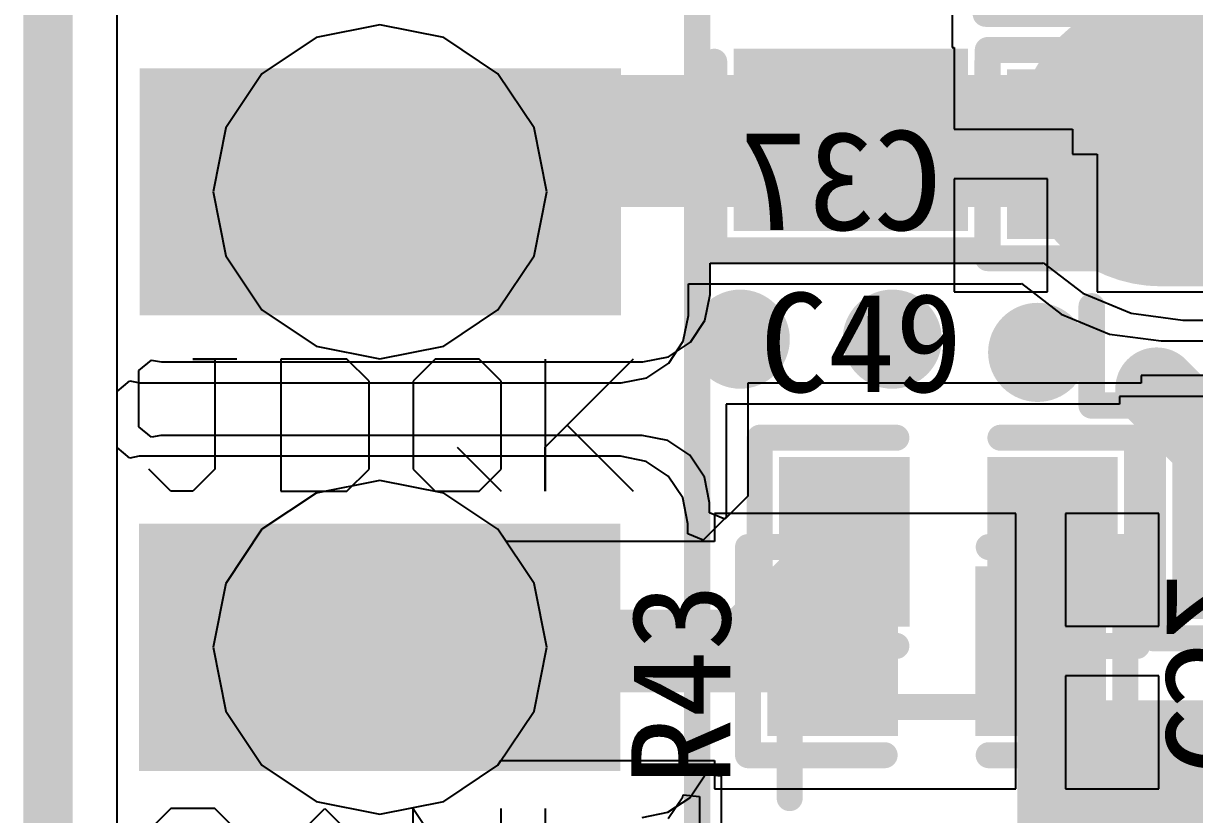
# Model space of a CAD drawing. Header units: millimetres. Extents: x 192 to 285.3, y 128.7 to 184.7.
# Drawn here: x 192 to 201.01, y 158.74 to 164.82 of the extents above; entities that cross this region are included whole.
import ezdxf

# ---------------------------------------------------------------- set-up
doc = ezdxf.new("R2010")
doc.units = ezdxf.units.MM
for name, color, linetype in [('BottomLayer', 5, 'Continuous'), ('BottomOverlay', 54, 'Continuous'), ('BottomPaste', 16, 'Continuous'), ('BottomSolder', 6, 'Continuous'), ('ConnectLayer', 7, 'Continuous'), ('KeepOutLayer', 6, 'Continuous'), ('MidLayer1', 16, 'Continuous'), ('MidLayer2', 76, 'Continuous'), ('MultiLayer', 9, 'Continuous'), ('PadHoleLayer', 156, 'Continuous'), ('TopLayer', 1, 'Continuous'), ('TopOverlay', 2, 'Continuous'), ('TopPaste', 8, 'Continuous'), ('TopSolder', 216, 'Continuous'), ('ViaHoleLayer', 16, 'Continuous')]:
    doc.layers.add(name, color=color, linetype=linetype)

# ---------------------------------------------------------------- blocks, each defined once
blk = doc.blocks.new('0603_25')
at = {"layer": 'TopLayer'}
for points in [[(-1.2, -0.55), (-0.4, -0.55), (-1.2, 0.55), (-0.4, 0.55)], [(0.4, -0.55), (1.2, -0.55), (0.4, 0.55), (1.2, 0.55)]]:
    blk.add_solid(points, dxfattribs=at)
at = {"layer": 'TopOverlay', "const_width": 0.2}
for points in [[(-1.45, 0.8), (-0.4, 0.8)], [(-1.45, -0.8), (-1.45, 0.8)], [(0.4, 0.8), (1.45, 0.8)], [(1.45, -0.8), (1.45, 0.8)], [(-1.45, -0.8), (-0.4, -0.8)], [(0.4, -0.8), (1.45, -0.8)]]:
    blk.add_lwpolyline(points, dxfattribs=at)
at = {"layer": 'TopOverlay', "const_width": 0.1}
for points in [[(-1.5, 0.8, 1), (-1.4, 0.8, 1)], [(-1.5, 0.8, 1), (-1.4, 0.8, 1)], [(-0.45, 0.8, 1), (-0.35, 0.8, 1)], [(0.35, 0.8, 1), (0.45, 0.8, 1)], [(1.4, 0.8, 1), (1.5, 0.8, 1)], [(1.4, 0.8, 1), (1.5, 0.8, 1)], [(-1.5, -0.8, 1), (-1.4, -0.8, 1)], [(-1.5, -0.8, 1), (-1.4, -0.8, 1)], [(-0.45, -0.8, 1), (-0.35, -0.8, 1)], [(0.35, -0.8, 1), (0.45, -0.8, 1)], [(1.4, -0.8, 1), (1.5, -0.8, 1)], [(1.4, -0.8, 1), (1.5, -0.8, 1)]]:
    blk.add_lwpolyline(points, format="xyb", close=True, dxfattribs=at)
at = {"layer": 'TopPaste'}
for points in [[(-1.2, -0.55), (-0.4, -0.55), (-1.2, 0.55), (-0.4, 0.55)], [(0.4, -0.55), (1.2, -0.55), (0.4, 0.55), (1.2, 0.55)]]:
    blk.add_solid(points, dxfattribs=at)
at = {"layer": 'TopSolder'}
for points in [[(-1.3016, -0.6516), (-0.2984, -0.6516), (-1.3016, 0.6516), (-0.2984, 0.6516)], [(0.2984, -0.6516), (1.3016, -0.6516), (0.2984, 0.6516), (1.3016, 0.6516)]]:
    blk.add_solid(points, dxfattribs=at)
blk = doc.blocks.new('0603_B_30')
at = {"layer": 'BottomLayer'}
for points in [[(-1.2, -0.55), (-0.4, -0.55), (-1.2, 0.55), (-0.4, 0.55)], [(0.4, -0.55), (1.2, -0.55), (0.4, 0.55), (1.2, 0.55)]]:
    blk.add_solid(points, dxfattribs=at)
at = {"layer": 'BottomOverlay', "const_width": 0.2}
for points in [[(-1.45, 0.8), (-0.4, 0.8)], [(-1.45, -0.8), (-1.45, 0.8)], [(0.4, 0.8), (1.45, 0.8)], [(1.45, -0.8), (1.45, 0.8)], [(-1.45, -0.8), (-0.4, -0.8)], [(0.4, -0.8), (1.45, -0.8)]]:
    blk.add_lwpolyline(points, dxfattribs=at)
at = {"layer": 'BottomOverlay', "const_width": 0.1}
for points in [[(-1.5, 0.8, 1), (-1.4, 0.8, 1)], [(-1.5, 0.8, 1), (-1.4, 0.8, 1)], [(-0.45, 0.8, 1), (-0.35, 0.8, 1)], [(0.35, 0.8, 1), (0.45, 0.8, 1)], [(1.4, 0.8, 1), (1.5, 0.8, 1)], [(1.4, 0.8, 1), (1.5, 0.8, 1)], [(-1.5, -0.8, 1), (-1.4, -0.8, 1)], [(-1.5, -0.8, 1), (-1.4, -0.8, 1)], [(-0.45, -0.8, 1), (-0.35, -0.8, 1)], [(0.35, -0.8, 1), (0.45, -0.8, 1)], [(1.4, -0.8, 1), (1.5, -0.8, 1)], [(1.4, -0.8, 1), (1.5, -0.8, 1)]]:
    blk.add_lwpolyline(points, format="xyb", close=True, dxfattribs=at)
at = {"layer": 'BottomPaste'}
for points in [[(-1.2, -0.55), (-0.4, -0.55), (-1.2, 0.55), (-0.4, 0.55)], [(0.4, -0.55), (1.2, -0.55), (0.4, 0.55), (1.2, 0.55)]]:
    blk.add_solid(points, dxfattribs=at)
at = {"layer": 'BottomSolder'}
for points in [[(-1.3016, -0.6516), (-0.2984, -0.6516), (-1.3016, 0.6516), (-0.2984, 0.6516)], [(0.2984, -0.6516), (1.3016, -0.6516), (0.2984, 0.6516), (1.3016, 0.6516)]]:
    blk.add_solid(points, dxfattribs=at)
blk = doc.blocks.new('0805_49')
at = {"layer": 'TopLayer'}
for points in [[(-1.6, -0.8), (-0.4, -0.8), (-1.6, 0.8), (-0.4, 0.8)], [(0.4, -0.8), (1.6, -0.8), (0.4, 0.8), (1.6, 0.8)]]:
    blk.add_solid(points, dxfattribs=at)
at = {"layer": 'TopOverlay', "const_width": 0.2}
for points in [[(-1.85, 1.05), (-1.85, -1.05)], [(-1.85, 1.05), (-0.4, 1.05)], [(0.4, 1.05), (1.85, 1.05)], [(1.85, 1.05), (1.85, -1.05)], [(-1.85, -1.05), (-0.4, -1.05)], [(0.4, -1.05), (1.85, -1.05)]]:
    blk.add_lwpolyline(points, dxfattribs=at)
at = {"layer": 'TopOverlay', "const_width": 0.1}
for points in [[(-1.9, 1.05, 1), (-1.8, 1.05, 1)], [(-1.9, 1.05, 1), (-1.8, 1.05, 1)], [(-0.45, 1.05, 1), (-0.35, 1.05, 1)], [(0.35, 1.05, 1), (0.45, 1.05, 1)], [(1.8, 1.05, 1), (1.9, 1.05, 1)], [(1.8, 1.05, 1), (1.9, 1.05, 1)], [(-1.9, -1.05, 1), (-1.8, -1.05, 1)], [(-1.9, -1.05, 1), (-1.8, -1.05, 1)], [(-0.45, -1.05, 1), (-0.35, -1.05, 1)], [(0.35, -1.05, 1), (0.45, -1.05, 1)], [(1.8, -1.05, 1), (1.9, -1.05, 1)], [(1.8, -1.05, 1), (1.9, -1.05, 1)]]:
    blk.add_lwpolyline(points, format="xyb", close=True, dxfattribs=at)
at = {"layer": 'TopPaste'}
for points in [[(-1.6, -0.8), (-0.4, -0.8), (-1.6, 0.8), (-0.4, 0.8)], [(0.4, -0.8), (1.6, -0.8), (0.4, 0.8), (1.6, 0.8)]]:
    blk.add_solid(points, dxfattribs=at)
at = {"layer": 'TopSolder'}
for points in [[(-1.7016, -0.9016), (-0.2984, -0.9016), (-1.7016, 0.9016), (-0.2984, 0.9016)], [(0.2984, -0.9016), (1.7016, -0.9016), (0.2984, 0.9016), (1.7016, 0.9016)]]:
    blk.add_solid(points, dxfattribs=at)
blk = doc.blocks.new('SOT_89_3L_56')
at = {"layer": 'TopLayer', "const_width": 2.032}
blk.add_lwpolyline([(0.001, 0.4155), (0.001, 2.3835)], dxfattribs=at)
at = {"layer": 'TopLayer', "const_width": 1.016}
for points in [[(-0.507, 2.3835, 1), (0.509, 2.3835, 1)], [(-0.507, 0.4155, 1), (0.509, 0.4155, 1)]]:
    blk.add_lwpolyline(points, format="xyb", close=True, dxfattribs=at)
at = {"layer": 'TopLayer'}
for points in [[(-0.4318, -2.6695), (0.4318, -2.6695), (-0.4318, -0.1295), (0.4318, -0.1295)], [(-1.9558, -2.3995), (-1.0922, -2.3995), (-1.9558, -0.3995), (-1.0922, -0.3995)], [(1.0922, -2.3995), (1.9558, -2.3995), (1.0922, -0.3995), (1.9558, -0.3995)]]:
    blk.add_solid(points, dxfattribs=at)
at = {"layer": 'TopOverlay', "const_width": 0.2032}
for points in [[(-2.032, 2.9185), (-2.032, 0.0229)], [(-2.032, 2.9185), (-1.27, 2.9185)], [(1.27, 2.9185), (2.032, 2.9185)], [(2.032, 2.9185), (2.032, -0.0025)]]:
    blk.add_lwpolyline(points, dxfattribs=at)
at = {"layer": 'TopOverlay', "const_width": 0.1016}
for points in [[(-2.0828, 2.9185, 1), (-1.9812, 2.9185, 1)], [(-2.0828, 2.9185, 1), (-1.9812, 2.9185, 1)], [(-1.3208, 2.9185, 1), (-1.2192, 2.9185, 1)], [(1.2192, 2.9185, 1), (1.3208, 2.9185, 1)], [(1.9812, 2.9185, 1), (2.0828, 2.9185, 1)], [(1.9812, 2.9185, 1), (2.0828, 2.9185, 1)], [(-2.0828, 0.0229, 1), (-1.9812, 0.0229, 1)], [(1.9812, -0.0025, 1), (2.0828, -0.0025, 1)]]:
    blk.add_lwpolyline(points, format="xyb", close=True, dxfattribs=at)
at = {"layer": 'TopPaste', "const_width": 2.032}
blk.add_lwpolyline([(0.001, 0.4155), (0.001, 2.3835)], dxfattribs=at)
at = {"layer": 'TopPaste', "const_width": 1.016}
for points in [[(-0.507, 2.3835, 1), (0.509, 2.3835, 1)], [(-0.507, 0.4155, 1), (0.509, 0.4155, 1)]]:
    blk.add_lwpolyline(points, format="xyb", close=True, dxfattribs=at)
at = {"layer": 'TopPaste'}
for points in [[(-0.4318, -2.6695), (0.4318, -2.6695), (-0.4318, -0.1295), (0.4318, -0.1295)], [(-1.9558, -2.3995), (-1.0922, -2.3995), (-1.9558, -0.3995), (-1.0922, -0.3995)], [(1.0922, -2.3995), (1.9558, -2.3995), (1.0922, -0.3995), (1.9558, -0.3995)]]:
    blk.add_solid(points, dxfattribs=at)
at = {"layer": 'TopSolder', "const_width": 2.2352}
blk.add_lwpolyline([(0.001, 0.4155), (0.001, 2.3835)], dxfattribs=at)
at = {"layer": 'TopSolder', "const_width": 1.1176}
for points in [[(-0.5578, 2.3835, 1), (0.5598, 2.3835, 1)], [(-0.5578, 0.4155, 1), (0.5598, 0.4155, 1)]]:
    blk.add_lwpolyline(points, format="xyb", close=True, dxfattribs=at)
at = {"layer": 'TopSolder'}
for points in [[(-0.5334, -2.7711), (0.5334, -2.7711), (-0.5334, -0.0279), (0.5334, -0.0279)], [(-2.0574, -2.5011), (-0.9906, -2.5011), (-2.0574, -0.2979), (-0.9906, -0.2979)], [(0.9906, -2.5011), (2.0574, -2.5011), (0.9906, -0.2979), (2.0574, -0.2979)]]:
    blk.add_solid(points, dxfattribs=at)
blk = doc.blocks.new('0603_B_90')
at = {"layer": 'BottomLayer'}
for points in [[(-1.2, -0.55), (-0.4, -0.55), (-1.2, 0.55), (-0.4, 0.55)], [(0.4, -0.55), (1.2, -0.55), (0.4, 0.55), (1.2, 0.55)]]:
    blk.add_solid(points, dxfattribs=at)
at = {"layer": 'BottomOverlay', "const_width": 0.2}
for points in [[(-1.45, 0.8), (-0.4, 0.8)], [(-1.45, -0.8), (-1.45, 0.8)], [(0.4, 0.8), (1.45, 0.8)], [(1.45, -0.8), (1.45, 0.8)], [(-1.45, -0.8), (-0.4, -0.8)], [(0.4, -0.8), (1.45, -0.8)]]:
    blk.add_lwpolyline(points, dxfattribs=at)
at = {"layer": 'BottomOverlay', "const_width": 0.1}
for points in [[(-1.5, 0.8, 1), (-1.4, 0.8, 1)], [(-1.5, 0.8, 1), (-1.4, 0.8, 1)], [(-0.45, 0.8, 1), (-0.35, 0.8, 1)], [(0.35, 0.8, 1), (0.45, 0.8, 1)], [(1.4, 0.8, 1), (1.5, 0.8, 1)], [(1.4, 0.8, 1), (1.5, 0.8, 1)], [(-1.5, -0.8, 1), (-1.4, -0.8, 1)], [(-1.5, -0.8, 1), (-1.4, -0.8, 1)], [(-0.45, -0.8, 1), (-0.35, -0.8, 1)], [(0.35, -0.8, 1), (0.45, -0.8, 1)], [(1.4, -0.8, 1), (1.5, -0.8, 1)], [(1.4, -0.8, 1), (1.5, -0.8, 1)]]:
    blk.add_lwpolyline(points, format="xyb", close=True, dxfattribs=at)
at = {"layer": 'BottomPaste'}
for points in [[(-1.2, -0.55), (-0.4, -0.55), (-1.2, 0.55), (-0.4, 0.55)], [(0.4, -0.55), (1.2, -0.55), (0.4, 0.55), (1.2, 0.55)]]:
    blk.add_solid(points, dxfattribs=at)
at = {"layer": 'BottomSolder'}
for points in [[(-1.3016, -0.6516), (-0.2984, -0.6516), (-1.3016, 0.6516), (-0.2984, 0.6516)], [(0.2984, -0.6516), (1.3016, -0.6516), (0.2984, 0.6516), (1.3016, 0.6516)]]:
    blk.add_solid(points, dxfattribs=at)
blk = doc.blocks.new('0603_B_92')
at = {"layer": 'BottomLayer'}
for points in [[(-1.2, -0.55), (-0.4, -0.55), (-1.2, 0.55), (-0.4, 0.55)], [(0.4, -0.55), (1.2, -0.55), (0.4, 0.55), (1.2, 0.55)]]:
    blk.add_solid(points, dxfattribs=at)
at = {"layer": 'BottomOverlay', "const_width": 0.2}
for points in [[(-1.45, 0.8), (-0.4, 0.8)], [(-1.45, -0.8), (-1.45, 0.8)], [(0.4, 0.8), (1.45, 0.8)], [(1.45, -0.8), (1.45, 0.8)], [(-1.45, -0.8), (-0.4, -0.8)], [(0.4, -0.8), (1.45, -0.8)]]:
    blk.add_lwpolyline(points, dxfattribs=at)
at = {"layer": 'BottomOverlay', "const_width": 0.1}
for points in [[(-1.5, 0.8, 1), (-1.4, 0.8, 1)], [(-1.5, 0.8, 1), (-1.4, 0.8, 1)], [(-0.45, 0.8, 1), (-0.35, 0.8, 1)], [(0.35, 0.8, 1), (0.45, 0.8, 1)], [(1.4, 0.8, 1), (1.5, 0.8, 1)], [(1.4, 0.8, 1), (1.5, 0.8, 1)], [(-1.5, -0.8, 1), (-1.4, -0.8, 1)], [(-1.5, -0.8, 1), (-1.4, -0.8, 1)], [(-0.45, -0.8, 1), (-0.35, -0.8, 1)], [(0.35, -0.8, 1), (0.45, -0.8, 1)], [(1.4, -0.8, 1), (1.5, -0.8, 1)], [(1.4, -0.8, 1), (1.5, -0.8, 1)]]:
    blk.add_lwpolyline(points, format="xyb", close=True, dxfattribs=at)
at = {"layer": 'BottomPaste'}
for points in [[(-1.2, -0.55), (-0.4, -0.55), (-1.2, 0.55), (-0.4, 0.55)], [(0.4, -0.55), (1.2, -0.55), (0.4, 0.55), (1.2, 0.55)]]:
    blk.add_solid(points, dxfattribs=at)
at = {"layer": 'BottomSolder'}
for points in [[(-1.3016, -0.6516), (-0.2984, -0.6516), (-1.3016, 0.6516), (-0.2984, 0.6516)], [(0.2984, -0.6516), (1.3016, -0.6516), (0.2984, 0.6516), (1.3016, 0.6516)]]:
    blk.add_solid(points, dxfattribs=at)
blk = doc.blocks.new('SOT23_3_97')
at = {"layer": 'TopLayer'}
for points in [[(-0.5, 0.415), (0.5, 0.415), (-0.5, 1.685), (0.5, 1.685)], [(-1.45, -1.7485), (-0.45, -1.7485), (-1.45, -0.3515), (-0.45, -0.3515)], [(0.45, -1.7485), (1.45, -1.7485), (0.45, -0.3515), (1.45, -0.3515)]]:
    blk.add_solid(points, dxfattribs=at)
at = {"layer": 'TopOverlay', "const_width": 0.2}
for points in [[(-1.5, 1.5), (-1.5, -0.15)], [(-1.5, 1.5), (-0.8, 1.5)], [(0.8, 1.5), (1.5, 1.5)], [(1.5, 1.5), (1.5, -0.15)], [(-0.23, -1.5), (0.23, -1.5)]]:
    blk.add_lwpolyline(points, dxfattribs=at)
at = {"layer": 'TopOverlay', "const_width": 0.1}
for points in [[(-1.55, 1.5, 1), (-1.45, 1.5, 1)], [(-1.55, 1.5, 1), (-1.45, 1.5, 1)], [(-0.85, 1.5, 1), (-0.75, 1.5, 1)], [(0.75, 1.5, 1), (0.85, 1.5, 1)], [(1.45, 1.5, 1), (1.55, 1.5, 1)], [(1.45, 1.5, 1), (1.55, 1.5, 1)], [(-1.55, -0.15, 1), (-1.45, -0.15, 1)], [(1.45, -0.15, 1), (1.55, -0.15, 1)], [(-0.28, -1.5, 1), (-0.18, -1.5, 1)], [(0.18, -1.5, 1), (0.28, -1.5, 1)]]:
    blk.add_lwpolyline(points, format="xyb", close=True, dxfattribs=at)
at = {"layer": 'TopPaste'}
for points in [[(-0.5, 0.415), (0.5, 0.415), (-0.5, 1.685), (0.5, 1.685)], [(-1.45, -1.7485), (-0.45, -1.7485), (-1.45, -0.3515), (-0.45, -0.3515)], [(0.45, -1.7485), (1.45, -1.7485), (0.45, -0.3515), (1.45, -0.3515)]]:
    blk.add_solid(points, dxfattribs=at)
at = {"layer": 'TopSolder'}
for points in [[(-0.6016, 0.3134), (0.6016, 0.3134), (-0.6016, 1.7866), (0.6016, 1.7866)], [(-1.5516, -1.8501), (-0.3484, -1.8501), (-1.5516, -0.2499), (-0.3484, -0.2499)], [(0.3484, -1.8501), (1.5516, -1.8501), (0.3484, -0.2499), (1.5516, -0.2499)]]:
    blk.add_solid(points, dxfattribs=at)
blk = doc.blocks.new('0603_115')
at = {"layer": 'TopLayer'}
for points in [[(-1.2, -0.55), (-0.4, -0.55), (-1.2, 0.55), (-0.4, 0.55)], [(0.4, -0.55), (1.2, -0.55), (0.4, 0.55), (1.2, 0.55)]]:
    blk.add_solid(points, dxfattribs=at)
at = {"layer": 'TopOverlay', "const_width": 0.2}
for points in [[(-0.4, 0.8), (-1.45, 0.8)], [(-1.45, 0.8), (-1.45, -0.8)], [(1.45, 0.8), (0.4, 0.8)], [(1.45, 0.8), (1.45, -0.8)], [(-0.4, -0.8), (-1.45, -0.8)], [(1.45, -0.8), (0.4, -0.8)]]:
    blk.add_lwpolyline(points, dxfattribs=at)
at = {"layer": 'TopOverlay', "const_width": 0.1}
for points in [[(-1.5, 0.8, 1), (-1.4, 0.8, 1)], [(-1.5, 0.8, 1), (-1.4, 0.8, 1)], [(-0.45, 0.8, 1), (-0.35, 0.8, 1)], [(0.35, 0.8, 1), (0.45, 0.8, 1)], [(1.4, 0.8, 1), (1.5, 0.8, 1)], [(1.4, 0.8, 1), (1.5, 0.8, 1)], [(-1.5, -0.8, 1), (-1.4, -0.8, 1)], [(-1.5, -0.8, 1), (-1.4, -0.8, 1)], [(-0.45, -0.8, 1), (-0.35, -0.8, 1)], [(0.35, -0.8, 1), (0.45, -0.8, 1)], [(1.4, -0.8, 1), (1.5, -0.8, 1)], [(1.4, -0.8, 1), (1.5, -0.8, 1)]]:
    blk.add_lwpolyline(points, format="xyb", close=True, dxfattribs=at)
at = {"layer": 'TopPaste'}
for points in [[(-1.2, -0.55), (-0.4, -0.55), (-1.2, 0.55), (-0.4, 0.55)], [(0.4, -0.55), (1.2, -0.55), (0.4, 0.55), (1.2, 0.55)]]:
    blk.add_solid(points, dxfattribs=at)
at = {"layer": 'TopSolder'}
for points in [[(-1.3016, -0.6516), (-0.2984, -0.6516), (-1.3016, 0.6516), (-0.2984, 0.6516)], [(0.2984, -0.6516), (1.3016, -0.6516), (0.2984, 0.6516), (1.3016, 0.6516)]]:
    blk.add_solid(points, dxfattribs=at)
blk = doc.blocks.new('CON6_149')
at = {"layer": 'BottomLayer', "const_width": 0.75}
for points in [[(1.375, 0, 1), (2.125, 0, 1)], [(4.875, 0, 1), (5.625, 0, 1)]]:
    blk.add_lwpolyline(points, format="xyb", close=True, dxfattribs=at)
at = {"layer": 'BottomSolder', "const_width": 0.8516}
for points in [[(1.3242, 0, 1), (2.1758, 0, 1)], [(4.8242, 0, 1), (5.6758, 0, 1)]]:
    blk.add_lwpolyline(points, format="xyb", close=True, dxfattribs=at)
at = {"layer": 'MidLayer1', "const_width": 0.75}
for points in [[(1.375, 0, 1), (2.125, 0, 1)], [(4.875, 0, 1), (5.625, 0, 1)]]:
    blk.add_lwpolyline(points, format="xyb", close=True, dxfattribs=at)
at = {"layer": 'MidLayer2', "const_width": 0.75}
for points in [[(1.375, 0, 1), (2.125, 0, 1)], [(4.875, 0, 1), (5.625, 0, 1)]]:
    blk.add_lwpolyline(points, format="xyb", close=True, dxfattribs=at)
at = {"layer": 'MultiLayer', "const_width": 0.75}
for points in [[(1.375, 0, 1), (2.125, 0, 1)], [(4.875, 0, 1), (5.625, 0, 1)]]:
    blk.add_lwpolyline(points, format="xyb", close=True, dxfattribs=at)
at = {"layer": 'PadHoleLayer', "const_width": 0.635}
for points in [[(1.4325, 0, 1), (2.0675, 0, 1)], [(4.9325, 0, 1), (5.5675, 0, 1)]]:
    blk.add_lwpolyline(points, format="xyb", close=True, dxfattribs=at)
at = {"layer": 'TopLayer', "const_width": 0.75}
for points in [[(1.375, 0, 1), (2.125, 0, 1)], [(4.875, 0, 1), (5.625, 0, 1)]]:
    blk.add_lwpolyline(points, format="xyb", close=True, dxfattribs=at)
at = {"layer": 'TopLayer'}
for points in [[(0.7995, -1.8495), (2.6994, -1.8495), (0.7995, 1.8505), (2.6994, 1.8505)], [(4.3, -1.854), (6.2, -1.854), (4.3, 1.846), (6.2, 1.846)]]:
    blk.add_solid(points, dxfattribs=at)
at = {"layer": 'TopOverlay', "const_width": 0.2032}
for points in [[(-10.655, 2.4638), (10.5794, 2.4638)], [(-10.655, -2.4384), (10.5794, -2.4384)]]:
    blk.add_lwpolyline(points, dxfattribs=at)
at = {"layer": 'TopPaste'}
for points in [[(0.7995, -1.8495), (2.6994, -1.8495), (0.7995, 1.8505), (2.6994, 1.8505)], [(4.3, -1.854), (6.2, -1.854), (4.3, 1.846), (6.2, 1.846)]]:
    blk.add_solid(points, dxfattribs=at)
at = {"layer": 'TopSolder', "const_width": 0.8516}
for points in [[(1.3242, 0, 1), (2.1758, 0, 1)], [(4.8242, 0, 1), (5.6758, 0, 1)]]:
    blk.add_lwpolyline(points, format="xyb", close=True, dxfattribs=at)
at = {"layer": 'TopSolder'}
for points in [[(0.7995, -1.8495), (2.6994, -1.8495), (0.7995, 1.8505), (2.6994, 1.8505)], [(4.3, -1.854), (6.2, -1.854), (4.3, 1.846), (6.2, 1.846)]]:
    blk.add_solid(points, dxfattribs=at)

msp = doc.modelspace()

# ---------------------------------------------------------------- linework, layer by layer
at = {"layer": 'BottomLayer'}
for p, q in [((192.7233, 139.7469), (192.7233, 174.033)), ((199.1419, 165.5005), (199.1419, 164.633)), ((194.7434, 164.8056), (194.2526, 164.708)), ((195.2343, 164.708), (194.7434, 164.8056)), ((194.2526, 164.708), (193.8364, 164.43)), ((195.6504, 164.43), (195.2343, 164.708)), ((199.1419, 164.633), (199.1584, 164.633)), ((199.1584, 164.633), (199.1584, 164.0035)), ((193.8364, 164.43), (193.5584, 164.0138)), ((195.9284, 164.0138), (195.6504, 164.43)), ((193.5584, 164.0138), (193.4608, 163.523)), ((196.026, 163.523), (195.9284, 164.0138)), ((199.1584, 164.0035), (200.0667, 164.0035)), ((200.0667, 164.0035), (200.0667, 163.8133)), ((200.0667, 163.8133), (200.2569, 163.8133)), ((200.2569, 163.8133), (200.2569, 162.755)), ((199.8759, 163.6225), (199.1584, 163.6225)), ((199.1584, 163.6225), (199.1584, 162.755)), ((199.8759, 162.755), (199.8759, 163.6225)), ((193.4608, 163.523), (193.5584, 163.0322)), ((195.9284, 163.0322), (196.026, 163.523)), ((193.5584, 163.0322), (193.8364, 162.616)), ((195.6504, 162.616), (195.9284, 163.0322)), ((199.1584, 162.755), (199.8759, 162.755)), ((200.2569, 162.755), (202.2524, 162.755)), ((193.8364, 162.616), (194.2526, 162.338)), ((195.2343, 162.338), (195.6504, 162.616)), ((194.2526, 162.338), (194.7434, 162.2404)), ((194.7434, 162.2404), (195.2343, 162.338)), ((194.7434, 161.3056), (194.2526, 161.208)), ((195.2343, 161.208), (194.7434, 161.3056)), ((194.2526, 161.208), (193.8364, 160.93)), ((195.6504, 160.93), (195.2343, 161.208)), ((199.6329, 161.051), (197.3154, 161.051)), ((197.3154, 161.051), (197.3154, 160.8347)), ((199.6329, 159.9928), (199.6329, 161.051)), ((200.7314, 161.051), (200.0139, 161.051)), ((200.0139, 161.051), (200.0139, 160.1835)), ((200.7314, 160.1835), (200.7314, 161.051)), ((193.8364, 160.93), (193.5584, 160.5138)), ((195.714, 160.8347), (195.6504, 160.93)), ((197.3154, 160.8347), (195.714, 160.8347)), ((193.5584, 160.5138), (193.4608, 160.023)), ((200.0139, 160.1835), (200.7314, 160.1835)), ((193.4608, 160.023), (193.5584, 159.5321)), ((199.6329, 158.935), (199.6329, 159.9928)), ((200.7314, 159.8025), (200.0139, 159.8025)), ((200.0139, 159.8025), (200.0139, 158.935)), ((200.7314, 158.935), (200.7314, 159.8025)), ((193.5584, 159.5321), (193.8364, 159.116)), ((193.8364, 159.116), (194.2526, 158.838)), ((195.2343, 158.838), (195.6504, 159.116)), ((195.6504, 159.116), (195.674, 159.1513)), ((195.674, 159.1513), (197.3154, 159.1513)), ((197.3154, 159.1513), (197.3154, 158.935)), ((197.3154, 158.935), (199.6329, 158.935)), ((200.0139, 158.935), (200.7314, 158.935)), ((194.2526, 158.838), (194.7434, 158.7404)), ((194.7434, 158.7404), (195.2343, 158.838))]:
    msp.add_line(p, q, dxfattribs=at)
for points, const_width in [([(197.3231, 162.3906, 1), (197.7041, 162.3906, 1)], 0.381), ([(198.4915, 162.3906, 1), (198.8725, 162.3906, 1)], 0.381), ([(199.6091, 162.289, 1), (199.9901, 162.289, 1)], 0.381), ([(194.6146, 159.993, 1), (194.9321, 159.993, 1)], 0.3175), ([(198.0647, 159.993, 1), (198.3822, 159.993, 1)], 0.3175)]:
    msp.add_lwpolyline(points, format="xyb", close=True, dxfattribs=dict(at, const_width=const_width))
at = {"layer": 'BottomLayer', "const_width": 0.635}
msp.add_lwpolyline([(194.7734, 159.993), (198.2234, 159.993)], dxfattribs=at)
at = {"layer": 'ConnectLayer'}
for p, q in [((192.7233, 139.7469), (192.7233, 174.033)), ((192.7233, 139.7469), (192.7233, 174.033)), ((199.1419, 165.5005), (199.1419, 164.633)), ((194.7434, 164.8056), (194.2526, 164.708)), ((194.7434, 164.8056), (194.2526, 164.708)), ((195.2343, 164.708), (194.7434, 164.8056)), ((195.2343, 164.708), (194.7434, 164.8056)), ((194.2526, 164.708), (193.8364, 164.43)), ((194.2526, 164.708), (193.8364, 164.43)), ((195.6504, 164.43), (195.2343, 164.708)), ((195.6504, 164.43), (195.2343, 164.708)), ((199.1419, 164.633), (199.1584, 164.633)), ((199.1584, 164.633), (199.1584, 164.0035)), ((193.8364, 164.43), (193.5584, 164.0138)), ((193.8364, 164.43), (193.5584, 164.0138)), ((195.9284, 164.0138), (195.6504, 164.43)), ((195.9284, 164.0138), (195.6504, 164.43)), ((193.5584, 164.0138), (193.4608, 163.523)), ((193.5584, 164.0138), (193.4608, 163.523)), ((196.026, 163.523), (195.9284, 164.0138)), ((196.026, 163.523), (195.9284, 164.0138)), ((199.1584, 164.0035), (200.0667, 164.0035)), ((200.0667, 164.0035), (200.0667, 163.8133)), ((200.0667, 163.8133), (200.2569, 163.8133)), ((200.2569, 163.8133), (200.2569, 162.755)), ((199.8759, 163.6225), (199.1584, 163.6225)), ((199.1584, 163.6225), (199.1584, 162.755)), ((199.8759, 162.755), (199.8759, 163.6225)), ((193.4608, 163.523), (193.5584, 163.0322)), ((193.4608, 163.523), (193.5584, 163.0322)), ((195.9284, 163.0322), (196.026, 163.523)), ((195.9284, 163.0322), (196.026, 163.523)), ((193.5584, 163.0322), (193.8364, 162.616)), ((193.5584, 163.0322), (193.8364, 162.616)), ((195.6504, 162.616), (195.9284, 163.0322)), ((195.6504, 162.616), (195.9284, 163.0322)), ((197.2818, 162.7332), (197.2818, 162.9752)), ((197.2818, 162.9752), (199.8379, 162.9752)), ((199.8379, 162.9752), (199.8423, 162.9774)), ((199.8379, 162.9752), (199.8379, 162.9752)), ((199.8379, 162.9752), (199.8379, 162.9752)), ((199.8423, 162.9774), (200.1479, 162.7429)), ((197.2424, 162.535), (197.2818, 162.7332)), ((199.1584, 162.755), (199.8759, 162.755)), ((200.1479, 162.7429), (200.5186, 162.5894)), ((200.2569, 162.755), (202.2524, 162.755)), ((193.8364, 162.616), (194.2526, 162.338)), ((193.8364, 162.616), (194.2526, 162.338)), ((195.2343, 162.338), (195.6504, 162.616)), ((195.2343, 162.338), (195.6504, 162.616)), ((200.5186, 162.5894), (200.9164, 162.537)), ((197.1301, 162.3669), (197.2424, 162.535)), ((200.9164, 162.537), (202.8844, 162.537)), ((194.2526, 162.338), (194.7434, 162.2404)), ((194.2526, 162.338), (194.7434, 162.2404)), ((194.7434, 162.2404), (195.2343, 162.338)), ((194.7434, 162.2404), (195.2343, 162.338)), ((196.9621, 162.2547), (197.1301, 162.3669)), ((192.8898, 162.1497), (192.988, 162.2303)), ((192.988, 162.2303), (193.0639, 162.2152)), ((196.7639, 162.2152), (196.9621, 162.2547)), ((192.8898, 161.717), (192.8898, 162.1497)), ((193.0639, 162.2152), (196.7639, 162.2152)), ((200.595, 162.0512), (197.5719, 162.0512)), ((197.5719, 162.0512), (197.5719, 161.1839)), ((201.3124, 162.1102), (200.595, 162.1102)), ((200.595, 162.1102), (200.595, 162.0512)), ((192.988, 161.6364), (192.8898, 161.717)), ((193.0594, 161.6506), (192.988, 161.6364)), ((196.7594, 161.6506), (193.0594, 161.6506)), ((196.9576, 161.6112), (196.7594, 161.6506)), ((197.1256, 161.4989), (196.9576, 161.6112)), ((197.2379, 161.3308), (197.1256, 161.4989)), ((197.2773, 161.1326), (197.2379, 161.3308)), ((194.7434, 161.3056), (194.2526, 161.208)), ((194.7434, 161.3056), (194.2526, 161.208)), ((195.2343, 161.208), (194.7434, 161.3056)), ((195.2343, 161.208), (194.7434, 161.3056)), ((194.2526, 161.208), (193.8364, 160.93)), ((194.2526, 161.208), (193.8364, 160.93)), ((195.6504, 160.93), (195.2343, 161.208)), ((195.6504, 160.93), (195.2343, 161.208)), ((197.5719, 161.1839), (197.3947, 161.0067)), ((197.2773, 161.0553), (197.2773, 161.1326)), ((197.3947, 161.0067), (197.2773, 161.0553)), ((199.6329, 161.051), (197.3154, 161.051)), ((197.3154, 161.051), (197.3154, 160.8347)), ((199.6329, 159.9928), (199.6329, 161.051)), ((200.7314, 161.051), (200.0139, 161.051)), ((200.0139, 161.051), (200.0139, 160.1835)), ((200.7314, 160.1835), (200.7314, 161.051)), ((193.8364, 160.93), (193.5584, 160.5138)), ((193.8364, 160.93), (193.5584, 160.5138)), ((195.9284, 160.5138), (195.6504, 160.93)), ((195.714, 160.8347), (195.6504, 160.93)), ((197.3154, 160.8347), (195.714, 160.8347)), ((193.5584, 160.5138), (193.4608, 160.023)), ((193.5584, 160.5138), (193.4608, 160.023)), ((196.026, 160.023), (195.9284, 160.5138)), ((200.0139, 160.1835), (200.7314, 160.1835)), ((193.4608, 160.023), (193.5584, 159.5321)), ((193.4608, 160.023), (193.5584, 159.5321)), ((195.9284, 159.5321), (196.026, 160.023)), ((199.6329, 158.935), (199.6329, 159.9928)), ((200.7314, 159.8025), (200.0139, 159.8025)), ((200.0139, 159.8025), (200.0139, 158.935)), ((200.7314, 158.935), (200.7314, 159.8025)), ((193.5584, 159.5321), (193.8364, 159.116)), ((193.5584, 159.5321), (193.8364, 159.116)), ((195.6504, 159.116), (195.9284, 159.5321)), ((193.8364, 159.116), (194.2526, 158.838)), ((193.8364, 159.116), (194.2526, 158.838)), ((195.2343, 158.838), (195.6504, 159.116)), ((195.2343, 158.838), (195.6504, 159.116)), ((195.6504, 159.116), (195.674, 159.1513)), ((195.674, 159.1513), (197.3154, 159.1513)), ((197.3154, 159.1513), (197.3154, 158.935)), ((197.1256, 158.8664), (197.2379, 159.0344)), ((197.2379, 159.0344), (197.2406, 159.0479)), ((197.2406, 159.0479), (197.367, 159.0354)), ((197.367, 159.0354), (197.367, 158.4137)), ((197.3154, 158.935), (199.6329, 158.935)), ((200.0139, 158.935), (200.7314, 158.935)), ((194.2526, 158.838), (194.7434, 158.7404)), ((194.2526, 158.838), (194.7434, 158.7404)), ((194.7434, 158.7404), (195.2343, 158.838)), ((194.7434, 158.7404), (195.2343, 158.838)), ((196.9576, 158.7541), (197.1256, 158.8664)), ((196.7594, 158.7147), (196.9576, 158.7541))]:
    msp.add_line(p, q, dxfattribs=at)
at = {"layer": 'KeepOutLayer', "const_width": 0.2}
msp.add_lwpolyline([(192.1034, 136.103), (192.1034, 183.103)], dxfattribs=at)
at = {"layer": 'MidLayer1'}
for p, q in [((192.7233, 139.7469), (192.7233, 174.033)), ((194.7434, 164.8056), (194.2526, 164.708)), ((195.2343, 164.708), (194.7434, 164.8056)), ((194.2526, 164.708), (193.8364, 164.43)), ((195.6504, 164.43), (195.2343, 164.708)), ((193.8364, 164.43), (193.5584, 164.0138)), ((195.9284, 164.0138), (195.6504, 164.43)), ((193.5584, 164.0138), (193.4608, 163.523)), ((196.026, 163.523), (195.9284, 164.0138)), ((193.4608, 163.523), (193.5584, 163.0322)), ((195.9284, 163.0322), (196.026, 163.523)), ((193.5584, 163.0322), (193.8364, 162.616)), ((195.6504, 162.616), (195.9284, 163.0322)), ((193.8364, 162.616), (194.2526, 162.338)), ((195.2343, 162.338), (195.6504, 162.616)), ((194.2526, 162.338), (194.7434, 162.2404)), ((194.7434, 162.2404), (195.2343, 162.338)), ((194.7434, 161.3056), (194.2526, 161.208)), ((195.2343, 161.208), (194.7434, 161.3056)), ((194.2526, 161.208), (193.8364, 160.93)), ((195.6504, 160.93), (195.2343, 161.208)), ((193.8364, 160.93), (193.5584, 160.5138)), ((195.9284, 160.5138), (195.6504, 160.93)), ((193.5584, 160.5138), (193.4608, 160.023)), ((196.026, 160.023), (195.9284, 160.5138)), ((193.4608, 160.023), (193.5584, 159.5321)), ((195.9284, 159.5321), (196.026, 160.023)), ((193.5584, 159.5321), (193.8364, 159.116)), ((195.6504, 159.116), (195.9284, 159.5321)), ((193.8364, 159.116), (194.2526, 158.838)), ((195.2343, 158.838), (195.6504, 159.116)), ((194.2526, 158.838), (194.7434, 158.7404)), ((194.7434, 158.7404), (195.2343, 158.838))]:
    msp.add_line(p, q, dxfattribs=at)
at = {"layer": 'MidLayer1', "const_width": 0.381}
for points in [[(197.3231, 162.3906, 1), (197.7041, 162.3906, 1)], [(198.4915, 162.3906, 1), (198.8725, 162.3906, 1)], [(199.6091, 162.289, 1), (199.9901, 162.289, 1)]]:
    msp.add_lwpolyline(points, format="xyb", close=True, dxfattribs=at)
at = {"layer": 'MidLayer2'}
for p, q in [((192.7233, 139.7469), (192.7233, 174.033)), ((194.7434, 164.8056), (194.2526, 164.708)), ((195.2343, 164.708), (194.7434, 164.8056)), ((194.2526, 164.708), (193.8364, 164.43)), ((195.6504, 164.43), (195.2343, 164.708)), ((193.8364, 164.43), (193.5584, 164.0138)), ((195.9284, 164.0138), (195.6504, 164.43)), ((193.5584, 164.0138), (193.4608, 163.523)), ((196.026, 163.523), (195.9284, 164.0138)), ((193.4608, 163.523), (193.5584, 163.0322)), ((195.9284, 163.0322), (196.026, 163.523)), ((193.5584, 163.0322), (193.8364, 162.616)), ((195.6504, 162.616), (195.9284, 163.0322)), ((193.8364, 162.616), (194.2526, 162.338)), ((195.2343, 162.338), (195.6504, 162.616)), ((194.2526, 162.338), (194.7434, 162.2404)), ((194.7434, 162.2404), (195.2343, 162.338)), ((194.7434, 161.3056), (194.2526, 161.208)), ((195.2343, 161.208), (194.7434, 161.3056)), ((194.2526, 161.208), (193.8364, 160.93)), ((195.6504, 160.93), (195.2343, 161.208)), ((193.8364, 160.93), (193.5584, 160.5138)), ((195.9284, 160.5138), (195.6504, 160.93)), ((193.5584, 160.5138), (193.4608, 160.023)), ((196.026, 160.023), (195.9284, 160.5138)), ((193.4608, 160.023), (193.5584, 159.5321)), ((195.9284, 159.5321), (196.026, 160.023)), ((193.5584, 159.5321), (193.8364, 159.116)), ((195.6504, 159.116), (195.9284, 159.5321)), ((193.8364, 159.116), (194.2526, 158.838)), ((195.2343, 158.838), (195.6504, 159.116)), ((194.2526, 158.838), (194.7434, 158.7404)), ((194.7434, 158.7404), (195.2343, 158.838))]:
    msp.add_line(p, q, dxfattribs=at)
at = {"layer": 'MidLayer2', "const_width": 0.381}
for points in [[(197.3231, 162.3906, 1), (197.7041, 162.3906, 1)], [(198.4915, 162.3906, 1), (198.8725, 162.3906, 1)], [(199.6091, 162.289, 1), (199.9901, 162.289, 1)]]:
    msp.add_lwpolyline(points, format="xyb", close=True, dxfattribs=at)
at = {"layer": 'MultiLayer', "const_width": 0.381}
for points in [[(197.3231, 162.3906, 1), (197.7041, 162.3906, 1)], [(198.4915, 162.3906, 1), (198.8725, 162.3906, 1)], [(199.6091, 162.289, 1), (199.9901, 162.289, 1)]]:
    msp.add_lwpolyline(points, format="xyb", close=True, dxfattribs=at)
at = {"layer": 'TopLayer'}
for p, q in [((197.1153, 162.573), (197.1153, 162.815)), ((197.1153, 162.815), (199.6714, 162.815)), ((199.6714, 162.815), (199.6758, 162.8172)), ((199.6714, 162.815), (199.6714, 162.815)), ((199.6714, 162.815), (199.6714, 162.815)), ((199.6758, 162.8172), (199.9813, 162.5828)), ((197.0759, 162.3748), (197.1153, 162.573)), ((199.9813, 162.5828), (200.3521, 162.4292)), ((200.3521, 162.4292), (200.7499, 162.3768)), ((196.9636, 162.2067), (197.0759, 162.3748)), ((200.7499, 162.3768), (202.7179, 162.3768)), ((196.7956, 162.0945), (196.9636, 162.2067)), ((192.7233, 161.9896), (192.8215, 162.0701)), ((192.8215, 162.0701), (192.8974, 162.055)), ((192.8974, 162.055), (196.5974, 162.055)), ((196.5974, 162.055), (196.7956, 162.0945)), ((192.7233, 161.5568), (192.7233, 161.9896)), ((200.4284, 161.891), (197.4054, 161.891)), ((197.4054, 161.891), (197.4054, 161.0237)), ((201.1459, 161.95), (200.4284, 161.95)), ((200.4284, 161.95), (200.4284, 161.891)), ((192.8215, 161.4762), (192.7233, 161.5568)), ((192.8929, 161.4904), (192.8215, 161.4762)), ((196.5929, 161.4904), (192.8929, 161.4904)), ((196.7911, 161.451), (196.5929, 161.4904)), ((196.9591, 161.3387), (196.7911, 161.451)), ((197.0714, 161.1707), (196.9591, 161.3387)), ((197.1108, 160.9724), (197.0714, 161.1707)), ((197.1108, 160.8951), (197.1108, 160.9724)), ((197.4054, 161.0237), (197.2281, 160.8465)), ((197.2281, 160.8465), (197.1108, 160.8951)), ((196.9591, 158.7062), (197.0714, 158.8742)), ((197.0714, 158.8742), (197.0741, 158.8877)), ((197.0741, 158.8877), (197.2004, 158.8752)), ((197.2004, 158.8752), (197.2004, 158.2535))]:
    msp.add_line(p, q, dxfattribs=at)
for points, const_width in [([(195.1344, 163.914), (201.7339, 163.914)], 1.016), ([(194.7434, 163.523), (195.1344, 163.914)], 0.3048), ([(200.714, 162.0096), (201.3364, 161.3872)], 0.635), ([(197.5034, 160.023), (198.3134, 160.833)], 0.508), ([(199.9134, 159.543), (199.9134, 160.833)], 0.508), ([(194.7434, 160.023), (197.5034, 160.023)], 0.508), ([(199.9134, 159.543), (200.4434, 159.013)], 0.508), ([(200.5234, 159.093), (202.4934, 159.093)], 0.508)]:
    msp.add_lwpolyline(points, dxfattribs=dict(at, const_width=const_width))
for points, const_width in [([(194.8804, 163.914, 1), (195.3884, 163.914, 1)], 0.508), ([(195.0582, 163.914, 1), (195.2106, 163.914, 1)], 0.1524), ([(194.6672, 163.523, 1), (194.8196, 163.523, 1)], 0.1524), ([(197.3231, 162.3906, 1), (197.7041, 162.3906, 1)], 0.381), ([(198.4915, 162.3906, 1), (198.8725, 162.3906, 1)], 0.381), ([(199.6091, 162.289, 1), (199.9901, 162.289, 1)], 0.381), ([(200.5553, 162.0096, 1), (200.8728, 162.0096, 1)], 0.3175), ([(198.1864, 160.833, 1), (198.4404, 160.833, 1)], 0.254), ([(199.7864, 160.833, 1), (200.0404, 160.833, 1)], 0.254), ([(194.6164, 160.023, 1), (194.8704, 160.023, 1)], 0.254), ([(197.3764, 160.023, 1), (197.6304, 160.023, 1)], 0.254), ([(197.3764, 160.023, 1), (197.6304, 160.023, 1)], 0.254), ([(199.7864, 159.543, 1), (200.0404, 159.543, 1)], 0.254), ([(199.7864, 159.543, 1), (200.0404, 159.543, 1)], 0.254), ([(200.3964, 159.093, 1), (200.6504, 159.093, 1)], 0.254), ([(200.3164, 159.013, 1), (200.5704, 159.013, 1)], 0.254)]:
    msp.add_lwpolyline(points, format="xyb", close=True, dxfattribs=dict(at, const_width=const_width))
at = {"layer": 'TopOverlay'}
for p, q in [((193.6441, 162.2379), (193.3056, 162.2379)), ((193.3056, 162.2379), (193.4748, 162.2379)), ((193.4748, 162.2379), (193.4748, 161.3915)), ((193.9827, 162.2379), (193.9827, 161.2222)), ((194.4905, 162.2379), (193.9827, 162.2379)), ((194.6598, 162.0686), (194.4905, 162.2379)), ((195.1676, 162.2379), (194.9983, 162.0686)), ((195.5062, 162.2379), (195.1676, 162.2379)), ((195.6755, 162.0686), (195.5062, 162.2379)), ((196.014, 162.2379), (196.014, 161.2222)), ((196.014, 161.5608), (196.6911, 162.2379)), ((196.6911, 162.2379), (196.1833, 161.73)), ((194.6598, 161.3915), (194.6598, 162.0686)), ((194.9983, 162.0686), (194.9983, 161.3915)), ((195.6755, 161.3915), (195.6755, 162.0686)), ((196.1833, 161.73), (196.6911, 161.2222)), ((195.3369, 161.5608), (195.6755, 161.2222)), ((196.014, 161.2222), (196.014, 161.5608)), ((193.1363, 161.2222), (192.967, 161.3915)), ((193.4748, 161.3915), (193.3056, 161.2222)), ((194.4905, 161.2222), (194.6598, 161.3915)), ((194.9983, 161.3915), (195.1676, 161.2222)), ((195.5062, 161.2222), (195.6755, 161.3915)), ((193.3056, 161.2222), (193.1363, 161.2222)), ((193.9827, 161.2222), (194.4905, 161.2222)), ((195.1676, 161.2222), (195.5062, 161.2222)), ((193.1363, 158.7835), (192.967, 158.6142)), ((193.4748, 158.7835), (193.1363, 158.7835)), ((193.6441, 158.6142), (193.4748, 158.7835)), ((193.9827, 158.4449), (194.3212, 158.7835)), ((194.3212, 158.7835), (194.6598, 158.4449)), ((194.9983, 157.7678), (194.9983, 158.7835)), ((194.9983, 158.7835), (195.6755, 157.7678)), ((195.6755, 157.7678), (195.6755, 158.7835)), ((196.014, 158.7835), (196.014, 157.7678))]:
    msp.add_line(p, q, dxfattribs=at)
at = {"layer": 'ViaHoleLayer', "const_width": 0.1905}
for points in [[(197.4184, 162.3906, 1), (197.6089, 162.3906, 1)], [(198.5868, 162.3906, 1), (198.7773, 162.3906, 1)], [(199.7044, 162.289, 1), (199.8949, 162.289, 1)]]:
    msp.add_lwpolyline(points, format="xyb", close=True, dxfattribs=at)

# ---------------------------------------------------------------- block references
for name, p, rotation in [('CON6_149', (194.7434, 158.273), 90), ('0805_49', (198.3634, 164.923), 90), ('0603_B_90', (200.8499, 165.691), 360), ('SOT_89_3L_56', (203.1334, 163.913), 90), ('0603_B_92', (200.8664, 163.813), 360), ('0603_25', (202.1364, 160.892), 360), ('0603_115', (199.1134, 160.833), 180), ('0603_B_30', (199.0234, 159.993), 360), ('SOT23_3_97', (199.3934, 158.063), 90)]:
    msp.add_blockref(name, p, dxfattribs=dict(rotation=rotation))

# ---------------------------------------------------------------- texts
at = {"layer": 'BottomOverlay', "text_generation_flag": 2}
msp.add_text('C37', height=0.762, dxfattribs=at).set_placement((199.063, 163.2288))
msp.add_text('C52', height=0.762, rotation=270, dxfattribs=at).set_placement((200.7902, 159.0378))
at = {"layer": 'TopOverlay'}
msp.add_text('C49', height=0.762, dxfattribs=at).set_placement((197.666, 161.9842))
msp.add_text('R43', height=0.762, rotation=90, dxfattribs=at).set_placement((197.4374, 158.9616))

doc.saveas('drawing.dxf')
